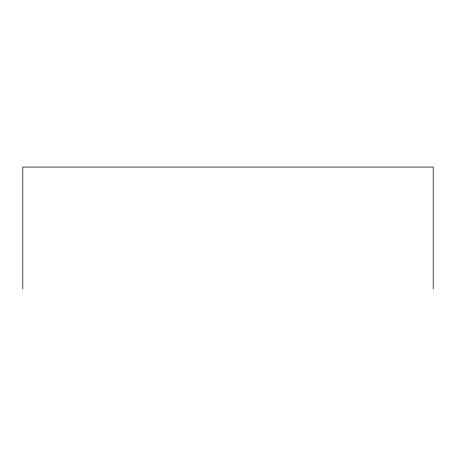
<?xml version="1.0" encoding="UTF-8"?>
<svg xmlns="http://www.w3.org/2000/svg" width="456" height="456" viewBox="0 0 456 456"><rect width="100%" height="100%" fill="white"/><g stroke="black" fill="none" stroke-linecap="round" stroke-linejoin="round"><path stroke-width="0.68" d="M433.2 288.939L433.2 167.061L22.8 167.061L22.8 288.939"/></g></svg>
